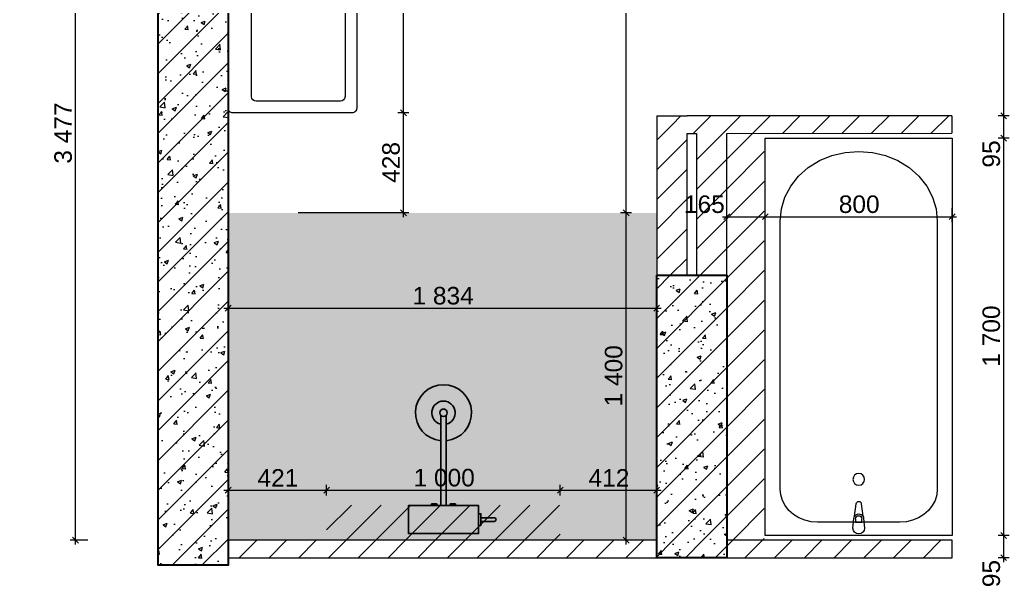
# Model space of a CAD drawing. Header units: millimetres. Extents: x 2336463 to 2579121, y 595385 to 778077.
# Drawn here: x 2465246 to 2469480, y 623383 to 625811 of the extents above; entities that cross this region are included whole.
import ezdxf

# ---------------------------------------------------------------- set-up
doc = ezdxf.new("R2010")
doc.units = ezdxf.units.MM
doc.header["$MEASUREMENT"] = 0
for name, color, linetype in [('+возводимые стены', 7, 'Continuous'), ('1 Планировка размеры', 7, 'Continuous'), ('сит план', 7, 'Continuous')]:
    doc.layers.add(name, color=color, linetype=linetype)
for name, color, linetype, lineweight, true_color in [('+возводимые стены_Ном._пера__102', 7, 'Continuous', 5, 0xcccccc), ('+возводимые стены_Ном._пера__169', 7, 'Continuous', 5, 0x68b353), ('+возводимые стены_Ном._пера__242', 7, 'Continuous', 13, 0x1b55b5), ('1 Планировка размеры_Ном._пера__242', 7, 'Continuous', 13, 0x1b55b5), ('взводим стены_Ном._пера__242', 7, 'Continuous', 13, 0x1b55b5), ('Интерьер - Мебель_Ном._пера__62', 7, 'Continuous', 25, 0xaaaaaa), ('сит план_Ном._пера__87', 7, 'Continuous', 20, 0x6a6a6a)]:
    doc.layers.add(name, color=color, linetype=linetype, lineweight=lineweight, true_color=true_color)
for name, color, linetype, lineweight in [('Интерьер - Мебель_Ном._пера__1', 7, 'Continuous', 13), ('Интерьер - Мебель_Ном._пера__19', 255, 'Continuous', 0), ('сит план_Ном._пера__1', 7, 'Continuous', 13), ('сит план_Ном._пера__21', 7, 'Continuous', 30)]:
    doc.layers.add(name, color=color, linetype=linetype, lineweight=lineweight)
doc.styles.add('СГЕНЕРИР_СТИЛЬ_1', font='arial.ttf')
doc.dimstyles.new('СГЕНЕРИР_СТИЛЬ__1', dxfattribs={"dimtxt": 75, "dimasz": 23.75, "dimexe": 0.18, "dimexo": 300, "dimgap": 0, "dimtad": 1, "dimtih": 1, "dimtoh": 1, "dimdec": 0, "dimzin": 0, "dimdsep": 46, "dimtxsty": 'СГЕНЕРИР_СТИЛЬ_1', "dimblk": 'ARROWHEAD_6', "dimblk1": 'ARROWHEAD_6', "dimblk2": 'ARROWHEAD_6', "dimcen": 0.09, "dimclrd": 256, "dimclre": 256, "dimclrt": 256, "dimazin": 0, "dimtfac": 1, "dimtdec": 4, "dimtmove": 0, "dimatfit": 3, "dimfxl": 0, "dimtolj": 1, "dimtzin": 0, "dimarcsym": 0})
doc.dimstyles.new('СГЕНЕРИР_СТИЛЬ__2', dxfattribs={"dimtxt": 75, "dimasz": 23.75, "dimexe": 0.18, "dimexo": 300, "dimgap": 0, "dimtad": 1, "dimdec": 0, "dimzin": 0, "dimdsep": 46, "dimtxsty": 'СГЕНЕРИР_СТИЛЬ_1', "dimblk": 'ARROWHEAD_6', "dimblk1": 'ARROWHEAD_6', "dimblk2": 'ARROWHEAD_6', "dimcen": 0.09, "dimclrd": 256, "dimclre": 256, "dimclrt": 256, "dimazin": 0, "dimtfac": 1, "dimtdec": 4, "dimtmove": 0, "dimatfit": 3, "dimfxl": 0, "dimtolj": 1, "dimtzin": 0, "dimarcsym": 0})
pattern_1 = [(45, (2086872.015, 585813.69), (-63.639609, 63.639609), [])]
pattern_2 = [(50, (2086872.01, 585813.69), (-182.18467, 15.939086), [19.05, -209.55]), (355, (2086872.01, 585813.69), (-35.24342, 191.056845), [15.24, -167.64058]), (100.451445, (2086887.2, 585812.36), (146.94125, 175.11775), [16.19001, -178.090245]), (46.1842, (2086872.01, 585864.49), (-271.07904, 42.04233), [28.575, -314.325]), (96.63556, (2086894.6, 585860.98), (237.40413, 247.42612), [24.28502, -267.1356]), (351.18415, (2086872.01, 585864.49), (237.40413, 247.42612), [22.85997, -251.45973]), (21, (2086897.41, 585851.79), (-151.61439, 102.2652), [19.05, -209.55]), (326, (2086897.41, 585851.79), (61.80203, 184.18797), [15.24, -167.64]), (71.451445, (2086910.05, 585843.26), (213.41642, 81.92277), [16.19001, -178.08994]), (37.5, (2086872.015, 585813.686), (3.088603, 84.555039), [0, -165.608, 0, -170.18, 0, -168.275]), (7.5, (2086872.015, 585813.69), (66.819663, 100.180575), [0, -97.028, 0, -161.798, 0, -64.135]), (327.5, (2086815.37, 585813.686), (-135.590595, 5.728744), [0, -63.5, 0, -198.12, 0, -262.89]), (317.5, (2086789.97, 585813.69), (148.12918, 25.42649), [0, -82.55, 0, -131.572, 0, -186.69])]

# ---------------------------------------------------------------- blocks, each defined once
blk = doc.blocks.new('Стена_111', base_point=(2465837.7, 626870.6))
at = {"layer": 'сит план_Ном._пера__87', "linetype": 'Continuous', "lineweight": 20, "true_color": 0x6a6a6a}
h = blk.add_hatch(dxfattribs=at)
h.set_pattern_fill('Блоки_Бетонные_Эффективные', color=251, style=0, pattern_type=2)
h.set_pattern_definition(pattern_1)
h.paths.add_polyline_path([(2465837.7, 626870.6), (2465837.7, 623477.1), (2466137.7, 623477.1), (2466137.7, 626870.6)])
at = {"layer": 'сит план_Ном._пера__1', "color": 7, "linetype": 'Continuous', "lineweight": 13, "flags": 128}
for points in [[(2465837.7, 626870.6), (2465837.7, 623477.1)], [(2466137.7, 626870.6), (2465837.7, 626870.6)], [(2466137.7, 623584.5), (2466137.7, 626870.6)], [(2465837.7, 623477.1), (2466137.7, 623477.1)], [(2466137.7, 623477.1), (2466137.7, 623509.5)]]:
    blk.add_lwpolyline(points, dxfattribs=at)
blk = doc.blocks.new('Стена_112', base_point=(2467971.5, 624717.5))
at = {"layer": 'сит план_Ном._пера__87', "linetype": 'Continuous', "lineweight": 20, "true_color": 0x6a6a6a}
h = blk.add_hatch(dxfattribs=at)
h.set_pattern_fill('Блоки_Бетонные_Эффективные', color=251, style=0, pattern_type=2)
h.set_pattern_definition(pattern_1)
h.paths.add_polyline_path([(2467971.5, 624717.5), (2467971.5, 623584.5), (2468271.5, 623584.5), (2468271.5, 624717.5)])
at = {"layer": 'сит план_Ном._пера__1', "color": 7, "linetype": 'Continuous', "lineweight": 13, "flags": 128}
for points in [[(2467971.5, 624717.5), (2467971.5, 623584.5)], [(2468271.5, 624717.5), (2468101.5, 624717.5)], [(2468271.5, 623584.5), (2468271.5, 624717.5)]]:
    blk.add_lwpolyline(points, dxfattribs=at)
blk = doc.blocks.new('Стена_113', base_point=(2469235.5, 623509.5))
at = {"layer": '+возводимые стены_Ном._пера__169', "linetype": 'Continuous', "lineweight": 5, "true_color": 0x68b353}
h = blk.add_hatch(dxfattribs=at)
h.set_pattern_fill('Блоки_Бетонные_Эффективные', color=85, style=0, pattern_type=2)
h.set_pattern_definition(pattern_1)
h.paths.add_polyline_path([(2469235.5, 623584.5), (2466137.7, 623584.5), (2466137.7, 623509.5), (2469235.5, 623509.5)])
at = {"layer": '+возводимые стены_Ном._пера__102', "color": 254, "linetype": 'Continuous', "lineweight": 5, "true_color": 0xcccccc, "flags": 128}
for points in [[(2467971.5, 623584.5), (2466137.7, 623584.5)], [(2469235.5, 623584.5), (2468271.5, 623584.5)], [(2469235.5, 623509.5), (2469235.5, 623584.5)], [(2466137.7, 623509.5), (2469235.5, 623509.5)]]:
    blk.add_lwpolyline(points, dxfattribs=at)
blk = doc.blocks.new('Стена_115', base_point=(2467971.5, 624717.5))
at = {"layer": '+возводимые стены_Ном._пера__169', "linetype": 'Continuous', "lineweight": 5, "true_color": 0x68b353}
h = blk.add_hatch(dxfattribs=at)
h.set_pattern_fill('Блоки_Бетонные_Эффективные', color=85, style=0, pattern_type=2)
h.set_pattern_definition(pattern_1)
h.paths.add_polyline_path([(2468101.5, 625399.6), (2467971.5, 625399.5), (2468101.5, 625324.6)])
h = blk.add_hatch(dxfattribs=at)
h.set_pattern_fill('Блоки_Бетонные_Эффективные', color=85, style=0, pattern_type=2)
h.set_pattern_definition(pattern_1)
h.paths.add_polyline_path([(2467971.5, 625324.5), (2468101.5, 625324.5), (2468101.5, 625324.6), (2467971.5, 625399.5)])
h = blk.add_hatch(dxfattribs=at)
h.set_pattern_fill('Блоки_Бетонные_Эффективные', color=85, style=0, pattern_type=2)
h.set_pattern_definition(pattern_1)
h.paths.add_polyline_path([(2467971.5, 625324.5), (2467971.5, 624717.5), (2468101.5, 624717.5), (2468101.5, 625324.5)])
at = {"layer": '+возводимые стены_Ном._пера__102', "color": 254, "linetype": 'Continuous', "lineweight": 5, "true_color": 0xcccccc, "flags": 128}
for points in [[(2467971.5, 625399.5), (2468101.5, 625399.6)], [(2467971.5, 625399.5), (2467971.5, 624717.5)], [(2468101.5, 624717.5), (2468101.5, 625324.6)]]:
    blk.add_lwpolyline(points, dxfattribs=at)
blk = doc.blocks.new('Стена_116', base_point=(2469235, 625324.9))
at = {"layer": '+возводимые стены_Ном._пера__169', "linetype": 'Continuous', "lineweight": 5, "true_color": 0x68b353}
h = blk.add_hatch(dxfattribs=at)
h.set_pattern_fill('Блоки_Бетонные_Эффективные', color=85, style=0, pattern_type=2)
h.set_pattern_definition(pattern_1)
h.paths.add_polyline_path([(2468101.5, 625324.6), (2469235, 625324.9), (2469235, 625399.9), (2468101.5, 625399.6)])
at = {"layer": '+возводимые стены_Ном._пера__102', "color": 254, "linetype": 'Continuous', "lineweight": 5, "true_color": 0xcccccc, "flags": 128}
for points in [[(2469235, 625399.9), (2468101.5, 625399.6)], [(2469235, 625399.9), (2469235, 625324.9)], [(2468101.5, 625324.6), (2468141.5, 625324.6)], [(2468271.5, 625324.6), (2469235, 625324.9)]]:
    blk.add_lwpolyline(points, dxfattribs=at)
blk = doc.blocks.new('Стена_117', base_point=(2468271.5, 624717.5))
at = {"layer": '+возводимые стены_Ном._пера__169', "linetype": 'Continuous', "lineweight": 5, "true_color": 0x68b353}
h = blk.add_hatch(dxfattribs=at)
h.set_pattern_fill('Блоки_Бетонные_Эффективные', color=85, style=0, pattern_type=2)
h.set_pattern_definition(pattern_1)
h.paths.add_polyline_path([(2468271.5, 624717.5), (2468271.5, 625324.6), (2468141.5, 625324.6), (2468141.5, 624717.5)])
at = {"layer": '+возводимые стены_Ном._пера__102', "color": 254, "linetype": 'Continuous', "lineweight": 5, "true_color": 0xcccccc, "flags": 128}
for points in [[(2468141.5, 625324.6), (2468141.5, 624717.5)], [(2468271.5, 624717.5), (2468271.5, 625324.6)], [(2468141.5, 624717.5), (2468271.5, 624717.5)]]:
    blk.add_lwpolyline(points, dxfattribs=at)
blk = doc.blocks.new('Душевой Гарнитур 25')
at = {"layer": 'Интерьер - Мебель_Ном._пера__62', "color": 253, "linetype": 'Continuous', "lineweight": 25, "true_color": 0xaaaaaa}
for p, q in [((150, -85), (150, -35)), ((160, -52), (160, -68)), ((-29, -120), (-51, -120)), ((-12, -120), (12, -120)), ((51, -120), (29, -120)), ((-12, -506.5), (-12, -397.6)), ((12, -506.5), (12, -397.6))]:
    blk.add_line(p, q, dxfattribs=at)
at = {"layer": 'Интерьер - Мебель_Ном._пера__62', "color": 253, "linetype": 'Continuous', "lineweight": 25, "true_color": 0xaaaaaa, "flags": 128}
blk.add_lwpolyline([(12, -120), (29, -120), (29, -127), (51, -127), (51, -120), (150, -120), (150, -85), (160, -85), (160, -68), (217.3, -68, 1), (217.3, -52), (160, -52), (160, -35), (150, -35), (150, 0), (-150, 0), (-150, -120), (-51, -120), (-51, -127), (-29, -127), (-29, -120), (-12, -120), (-12, -397.6, 19.949874), (12, -397.6)], format="xyb", close=True, dxfattribs=at)
at = {"layer": 'Интерьер - Мебель_Ном._пера__62', "color": 253, "linetype": 'Continuous', "lineweight": 25, "true_color": 0xaaaaaa}
blk.add_circle((0, -517), 16, dxfattribs=at)
blk.add_arc((0, -517), 50, 103.8865, 76.1135, dxfattribs=at)
blk = doc.blocks.new('Мойка Обычная 25')
at = {"layer": 'Интерьер - Мебель_Ном._пера__1', "color": 7, "linetype": 'Continuous', "lineweight": 13}
for p, q in [((50, 430), (50, 70)), ((1130, 450), (70, 450)), ((1150, 70), (1150, 430)), ((70, 50), (1130, 50))]:
    blk.add_line(p, q, dxfattribs=at)
at = {"layer": 'Интерьер - Мебель_Ном._пера__1', "color": 7, "linetype": 'Continuous', "lineweight": 13, "flags": 128}
blk.add_lwpolyline([(20, 0), (1180, 0, 0.414214), (1200, 20), (1200, 530, 0.414214), (1180, 550), (20, 550, 0.414214), (0, 530), (0, 20, 0.414214)], format="xyb", close=True, dxfattribs=at)
blk.add_lwpolyline([(580, 335), (620, 335), (620, 510), (580, 510)], close=True, dxfattribs=at)
at = {"layer": 'Интерьер - Мебель_Ном._пера__1', "color": 7, "linetype": 'Continuous', "lineweight": 13}
blk.add_circle((600, 350), 30, dxfattribs=at)
for centre, start, end in [((70, 430), 90, 180), ((1130, 430), 0, 90), ((70, 70), 180, 270), ((1130, 70), 270, 0)]:
    blk.add_arc(centre, 20, start, end, dxfattribs=at)
blk.add_point((70, 50), dxfattribs=at)
blk = doc.blocks.new('Ванна 25')
at = {"layer": 'Интерьер - Мебель_Ном._пера__1', "color": 7, "linetype": 'Continuous', "lineweight": 13}
for p, q in [((56.2, -386.4), (71.1, -386.4)), ((56.2, -413.6), (56.2, -386.4)), ((71.1, -413.6), (56.2, -413.6))]:
    blk.add_line(p, q, dxfattribs=at)
at = {"layer": 'Интерьер - Мебель_Ном._пера__1', "color": 7, "linetype": 'Continuous', "lineweight": 13, "flags": 128}
for points in [[(0, -800), (1700, -800), (1700, 0), (0, 0)], [(198.3, -64), (173.7, -66.4), (149.9, -73.6), (127.5, -85.4), (107.3, -101.4), (89.8, -121.2), (75.6, -144), (65.2, -169.3), (58.8, -196.2), (56.7, -224), (56.7, -576), (58.8, -603.8), (65.2, -630.7), (75.6, -656), (89.8, -678.8), (107.3, -698.6), (127.5, -714.6), (149.9, -726.4), (173.7, -733.6), (198.3, -736), (1345.8, -736), (1397.5, -730.9), (1447.6, -715.7), (1494.6, -691), (1537.1, -657.4), (1573.7, -616), (1603.5, -568), (1625.4, -514.9), (1638.8, -458.3), (1643.3, -400), (1638.8, -341.7), (1625.4, -285.1), (1603.5, -232), (1573.7, -184), (1537.1, -142.6), (1494.6, -109), (1447.6, -84.3), (1397.5, -69.1), (1345.8, -64)]]:
    blk.add_lwpolyline(points, close=True, dxfattribs=at)
blk.add_lwpolyline([(31.3, -425), (73.3, -421, 0.12102), (82.8, -417.7), (135.7, -411.1, 0.882566), (135.7, -388.9), (82.8, -382.3, 0.12102), (73.3, -379), (31.3, -375, 1)], format="xyb", close=True, dxfattribs=at)
at = {"layer": 'Интерьер - Мебель_Ном._пера__1', "color": 7, "linetype": 'Continuous', "lineweight": 13}
blk.add_circle((240, -400), 25, dxfattribs=at)
for centre, radius, start, end in [((71.1, -400), 13.6, 270, 90), ((71.4, -400), 21.1, 302.771, 57.229)]:
    blk.add_arc(centre, radius, start, end, dxfattribs=at)
blk = doc.blocks.new('*D2174', base_point=(2086872, 585813.7))
at = {"layer": '1 Планировка размеры_Ном._пера__242', "color": 152, "linetype": 'Continuous', "lineweight": 13, "true_color": 0x1b55b5}
for p, q in [((2467864, 624984.6), (2467817.1, 624984.6)), ((2467828.1, 624997.1), (2467853.1, 624972.1)), ((2467840.6, 623584.5), (2467840.6, 624984.6)), ((2467864, 623584.5), (2467817.1, 623584.5)), ((2467828.1, 623597), (2467853.1, 623572)), ((2467840.6, 623565.8), (2467840.6, 623584.5))]:
    blk.add_line(p, q, dxfattribs=at)
at = {"layer": '1 Планировка размеры_Ном._пера__242', "color": 152, "lineweight": 13, "true_color": 0x1b55b5, "insert": (2467825.6, 624156.3), "char_height": 75, "attachment_point": 7, "rotation": 90, "style": 'СГЕНЕРИР_СТИЛЬ_1'}
blk.add_mtext('\\A1;{\\pql;\\fArial|b0|i0|c204|p38;1\xa0400}', dxfattribs=at)
blk = doc.blocks.new('ARROWHEAD_6')
at = {"color": 0, "linetype": 'Continuous', "lineweight": 0}
for p, q in [((0, 0), (-1, 0)), ((-0.5, -0.5), (0.5, 0.5))]:
    blk.add_line(p, q, dxfattribs=at)
blk = doc.blocks.new('*D2175', base_point=(2086872, 585813.7))
at = {"layer": '1 Планировка размеры_Ном._пера__242', "color": 152, "linetype": 'Continuous', "lineweight": 13, "true_color": 0x1b55b5}
for p, q in [((2467840.6, 627061.8), (2467840.6, 627080.5)), ((2467876.6, 627061.8), (2467817.1, 627061.8)), ((2467853.1, 627049.3), (2467828.1, 627074.3)), ((2467840.6, 624984.6), (2467840.6, 627061.8)), ((2467864, 624984.6), (2467817.1, 624984.6)), ((2467828.1, 624997.1), (2467853.1, 624972.1))]:
    blk.add_line(p, q, dxfattribs=at)
at = {"layer": '1 Планировка размеры_Ном._пера__242', "color": 152, "lineweight": 13, "true_color": 0x1b55b5, "insert": (2467825.6, 625895), "char_height": 75, "attachment_point": 7, "rotation": 90, "style": 'СГЕНЕРИР_СТИЛЬ_1'}
blk.add_mtext('\\A1;{\\pql;\\fArial|b0|i0|c204|p38;2\xa0077}', dxfattribs=at)
blk = doc.blocks.new('*D2176', base_point=(2086872, 585813.7))
at = {"layer": '1 Планировка размеры_Ном._пера__242', "color": 152, "linetype": 'Continuous', "lineweight": 13, "true_color": 0x1b55b5}
for p, q in [((2466137.7, 624553.3), (2466137.7, 624684.6)), ((2466119, 624576.7), (2466137.7, 624576.7)), ((2466150.2, 624589.2), (2466125.2, 624564.2)), ((2466137.7, 624576.7), (2467971.5, 624576.7)), ((2467959, 624564.2), (2467984, 624589.2)), ((2467971.5, 624553.3), (2467971.5, 624600.1)), ((2467971.5, 624576.7), (2467990.2, 624576.7))]:
    blk.add_line(p, q, dxfattribs=at)
at = {"layer": '1 Планировка размеры_Ном._пера__242', "color": 152, "lineweight": 13, "true_color": 0x1b55b5, "insert": (2466926.4, 624591.7), "char_height": 75, "attachment_point": 7, "style": 'СГЕНЕРИР_СТИЛЬ_1'}
blk.add_mtext('\\A1;{\\pql;\\fArial|b0|i0|c204|p38;1\xa0834}', dxfattribs=at)
blk = doc.blocks.new('*D2177', base_point=(2086872, 585813.7))
at = {"layer": '1 Планировка размеры_Ном._пера__242', "color": 152, "linetype": 'Continuous', "lineweight": 13, "true_color": 0x1b55b5}
for p, q in [((2466137.7, 623774.9), (2466137.7, 623821.7)), ((2466559.1, 623774.9), (2466559.1, 623821.7)), ((2466119, 623798.3), (2466137.7, 623798.3)), ((2466150.2, 623810.8), (2466125.2, 623785.8)), ((2466137.7, 623798.3), (2466559.1, 623798.3)), ((2466571.6, 623810.8), (2466546.6, 623785.8))]:
    blk.add_line(p, q, dxfattribs=at)
at = {"layer": '1 Планировка размеры_Ном._пера__242', "color": 152, "lineweight": 13, "true_color": 0x1b55b5, "insert": (2466263.1, 623813.3), "char_height": 75, "attachment_point": 7, "style": 'СГЕНЕРИР_СТИЛЬ_1'}
blk.add_mtext('\\A1;{\\pql;\\fArial|b0|i0|c204|p38;421}', dxfattribs=at)
blk = doc.blocks.new('*D2178', base_point=(2086872, 585813.7))
at = {"layer": '1 Планировка размеры_Ном._пера__242', "color": 152, "linetype": 'Continuous', "lineweight": 13, "true_color": 0x1b55b5}
for p, q in [((2466559.1, 623774.9), (2466559.1, 623821.7)), ((2467559.1, 623774.9), (2467559.1, 623821.7)), ((2466571.6, 623810.8), (2466546.6, 623785.8)), ((2466559.1, 623798.3), (2467559.1, 623798.3)), ((2467571.6, 623810.8), (2467546.6, 623785.8))]:
    blk.add_line(p, q, dxfattribs=at)
at = {"layer": '1 Планировка размеры_Ном._пера__242', "color": 152, "lineweight": 13, "true_color": 0x1b55b5, "insert": (2466930.9, 623813.3), "char_height": 75, "attachment_point": 7, "style": 'СГЕНЕРИР_СТИЛЬ_1'}
blk.add_mtext('\\A1;{\\pql;\\fArial|b0|i0|c204|p38;1\xa0000}', dxfattribs=at)
blk = doc.blocks.new('*D2179', base_point=(2086872, 585813.7))
at = {"layer": '1 Планировка размеры_Ном._пера__242', "color": 152, "linetype": 'Continuous', "lineweight": 13, "true_color": 0x1b55b5}
for p, q in [((2467559.1, 623774.9), (2467559.1, 623821.7)), ((2467971.5, 623774.9), (2467971.5, 623821.7)), ((2467571.6, 623810.8), (2467546.6, 623785.8)), ((2467559.1, 623798.3), (2467971.5, 623798.3)), ((2467959, 623785.8), (2467984, 623810.8)), ((2467971.5, 623798.3), (2467990.2, 623798.3))]:
    blk.add_line(p, q, dxfattribs=at)
at = {"layer": '1 Планировка размеры_Ном._пера__242', "color": 152, "lineweight": 13, "true_color": 0x1b55b5, "insert": (2467679.9, 623813.3), "char_height": 75, "attachment_point": 7, "style": 'СГЕНЕРИР_СТИЛЬ_1'}
blk.add_mtext('\\A1;{\\pql;\\fArial|b0|i0|c204|p38;412}', dxfattribs=at)
blk = doc.blocks.new('*D2180', base_point=(2086872, 585813.7))
at = {"layer": '1 Планировка размеры_Ном._пера__242', "color": 152, "linetype": 'Continuous', "lineweight": 13, "true_color": 0x1b55b5}
for p, q in [((2466875.4, 625424.8), (2466900.4, 625399.8)), ((2466911.3, 625412.3), (2466864.4, 625412.3)), ((2466887.9, 624984.6), (2466887.9, 625412.3)), ((2466911.3, 624984.6), (2466437.7, 624984.6)), ((2466875.4, 624997.1), (2466900.4, 624972.1)), ((2466887.9, 624965.8), (2466887.9, 624984.6))]:
    blk.add_line(p, q, dxfattribs=at)
at = {"layer": '1 Планировка размеры_Ном._пера__242', "color": 152, "lineweight": 13, "true_color": 0x1b55b5, "insert": (2466872.9, 625113), "char_height": 75, "attachment_point": 7, "rotation": 90, "style": 'СГЕНЕРИР_СТИЛЬ_1'}
blk.add_mtext('\\A1;{\\pql;\\fArial|b0|i0|c204|p38;428}', dxfattribs=at)
blk = doc.blocks.new('*D2181', base_point=(2086872, 585813.7))
at = {"layer": '1 Планировка размеры_Ном._пера__242', "color": 152, "linetype": 'Continuous', "lineweight": 13, "true_color": 0x1b55b5}
for p, q in [((2466911.3, 626612.3), (2466864.4, 626612.3)), ((2466875.4, 626624.8), (2466900.4, 626599.8)), ((2466887.9, 625412.3), (2466887.9, 626612.3)), ((2466875.4, 625424.8), (2466900.4, 625399.8)), ((2466911.3, 625412.3), (2466864.4, 625412.3))]:
    blk.add_line(p, q, dxfattribs=at)
at = {"layer": '1 Планировка размеры_Ном._пера__242', "color": 152, "lineweight": 13, "true_color": 0x1b55b5, "insert": (2466872.9, 625884), "char_height": 75, "attachment_point": 7, "rotation": 90, "style": 'СГЕНЕРИР_СТИЛЬ_1'}
blk.add_mtext('\\A1;{\\pql;\\fArial|b0|i0|c204|p38;1\xa0200}', dxfattribs=at)
blk = doc.blocks.new('*D2186', base_point=(2086872, 585813.7))
at = {"layer": '1 Планировка размеры_Ном._пера__242', "color": 152, "linetype": 'Continuous', "lineweight": 13, "true_color": 0x1b55b5}
for p, q in [((2469480.2, 623604.5), (2469433.3, 623604.5)), ((2469444.3, 623617), (2469469.3, 623592)), ((2469456.8, 623509.5), (2469456.8, 623604.5)), ((2469444.3, 623522), (2469469.3, 623497)), ((2469480.2, 623509.5), (2469433.3, 623509.5)), ((2469456.8, 623490.8), (2469456.8, 623509.5))]:
    blk.add_line(p, q, dxfattribs=at)
at = {"layer": '1 Планировка размеры_Ном._пера__242', "color": 152, "lineweight": 13, "true_color": 0x1b55b5, "insert": (2469441.8, 623383.2), "char_height": 75, "attachment_point": 7, "rotation": 90, "style": 'СГЕНЕРИР_СТИЛЬ_1'}
blk.add_mtext('\\A1;{\\pql;\\fArial|b0|i0|c204|p38;95}', dxfattribs=at)
blk = doc.blocks.new('*D2187', base_point=(2086872, 585813.7))
at = {"layer": '1 Планировка размеры_Ном._пера__242', "color": 152, "linetype": 'Continuous', "lineweight": 13, "true_color": 0x1b55b5}
for p, q in [((2469480.2, 625304.5), (2469433.3, 625304.5)), ((2469444.3, 625317), (2469469.3, 625292)), ((2469456.8, 623604.5), (2469456.8, 625304.5)), ((2469480.2, 623604.5), (2469433.3, 623604.5)), ((2469444.3, 623617), (2469469.3, 623592))]:
    blk.add_line(p, q, dxfattribs=at)
at = {"layer": '1 Планировка размеры_Ном._пера__242', "color": 152, "lineweight": 13, "true_color": 0x1b55b5, "char_height": 75, "attachment_point": 7, "rotation": 90, "style": 'СГЕНЕРИР_СТИЛЬ_1'}
for s, insert in [('\\A1;{\\pql;\\fArial|b0|i0|c204|p38;95}', (2469441.8, 625178.2)), ('\\A1;{\\pql;\\fArial|b0|i0|c204|p38;1\xa0700}', (2469441.8, 624326.3))]:
    blk.add_mtext(s, dxfattribs=dict(at, insert=insert))
blk = doc.blocks.new('*D2188', base_point=(2086872, 585813.7))
at = {"layer": '1 Планировка размеры_Ном._пера__242', "color": 152, "linetype": 'Continuous', "lineweight": 13, "true_color": 0x1b55b5}
for p, q in [((2469480.2, 625399.9), (2469433.3, 625399.9)), ((2469444.3, 625412.4), (2469469.3, 625387.4)), ((2469456.8, 625304.5), (2469456.8, 625399.9)), ((2469480.2, 625304.5), (2469433.3, 625304.5)), ((2469444.3, 625317), (2469469.3, 625292))]:
    blk.add_line(p, q, dxfattribs=at)
blk = doc.blocks.new('*D2189', base_point=(2086872, 585813.7))
at = {"layer": '1 Планировка размеры_Ном._пера__242', "color": 152, "linetype": 'Continuous', "lineweight": 13, "true_color": 0x1b55b5}
for p, q in [((2469456.8, 627061.8), (2469456.8, 627080.5)), ((2469480.2, 627061.8), (2468976.6, 627061.8)), ((2469469.3, 627049.3), (2469444.3, 627074.3)), ((2469456.8, 625399.9), (2469456.8, 627061.8)), ((2469480.2, 625399.9), (2469433.3, 625399.9)), ((2469444.3, 625412.4), (2469469.3, 625387.4))]:
    blk.add_line(p, q, dxfattribs=at)
at = {"layer": '1 Планировка размеры_Ном._пера__242', "color": 152, "lineweight": 13, "true_color": 0x1b55b5, "insert": (2469441.8, 626102.6), "char_height": 75, "attachment_point": 7, "rotation": 90, "style": 'СГЕНЕРИР_СТИЛЬ_1'}
blk.add_mtext('\\A1;{\\pql;\\fArial|b0|i0|c204|p38;1\xa0662}', dxfattribs=at)
blk = doc.blocks.new('*D2190', base_point=(2086872, 585813.7))
at = {"layer": '1 Планировка размеры_Ном._пера__242', "color": 152, "linetype": 'Continuous', "lineweight": 13, "true_color": 0x1b55b5}
for p, q in [((2468436.2, 624944.7), (2468436.2, 625004.5)), ((2468252.7, 624968.1), (2468271.5, 624968.1)), ((2468284, 624980.6), (2468259, 624955.6)), ((2468271.5, 623884.5), (2468271.5, 624991.6)), ((2468271.5, 624968.1), (2468436.2, 624968.1)), ((2468448.7, 624980.6), (2468423.7, 624955.6))]:
    blk.add_line(p, q, dxfattribs=at)
at = {"layer": '1 Планировка размеры_Ном._пера__242', "color": 152, "lineweight": 13, "true_color": 0x1b55b5, "insert": (2468088.2, 624983.1), "char_height": 75, "attachment_point": 7, "style": 'СГЕНЕРИР_СТИЛЬ_1'}
blk.add_mtext('\\A1;{\\pql;\\fArial|b0|i0|c204|p38;165}', dxfattribs=at)
blk = doc.blocks.new('*D2191', base_point=(2086872, 585813.7))
at = {"layer": '1 Планировка размеры_Ном._пера__242', "color": 152, "linetype": 'Continuous', "lineweight": 13, "true_color": 0x1b55b5}
for p, q in [((2468436.2, 624944.7), (2468436.2, 625004.5)), ((2469236.2, 624944.7), (2469236.2, 625004.5)), ((2468448.7, 624980.6), (2468423.7, 624955.6)), ((2468436.2, 624968.1), (2469236.2, 624968.1)), ((2469223.7, 624955.6), (2469248.7, 624980.6)), ((2469236.2, 624968.1), (2469255, 624968.1))]:
    blk.add_line(p, q, dxfattribs=at)
at = {"layer": '1 Планировка размеры_Ном._пера__242', "color": 152, "lineweight": 13, "true_color": 0x1b55b5, "insert": (2468750.8, 624983.1), "char_height": 75, "attachment_point": 7, "style": 'СГЕНЕРИР_СТИЛЬ_1'}
blk.add_mtext('\\A1;{\\pql;\\fArial|b0|i0|c204|p38;800}', dxfattribs=at)
blk = doc.blocks.new('*D2208', base_point=(2086872, 585813.7))
at = {"layer": '1 Планировка размеры_Ном._пера__242', "color": 152, "linetype": 'Continuous', "lineweight": 13, "true_color": 0x1b55b5}
for p, q in [((2465484.5, 627061.8), (2465484.5, 627080.5)), ((2467876.6, 627061.8), (2465461, 627061.8)), ((2465497, 627049.3), (2465472, 627074.3)), ((2465484.5, 623584.5), (2465484.5, 627061.8)), ((2465537.7, 623584.5), (2465461, 623584.5)), ((2465472, 623597), (2465497, 623572)), ((2465484.5, 623565.8), (2465484.5, 623584.5))]:
    blk.add_line(p, q, dxfattribs=at)
at = {"layer": '1 Планировка размеры_Ном._пера__242', "color": 152, "lineweight": 13, "true_color": 0x1b55b5, "insert": (2465469.5, 625194.9), "char_height": 75, "attachment_point": 7, "rotation": 90, "style": 'СГЕНЕРИР_СТИЛЬ_1'}
blk.add_mtext('\\A1;{\\pql;\\fArial|b0|i0|c204|p38;3\xa0477}', dxfattribs=at)

msp = doc.modelspace()

# ---------------------------------------------------------------- hatches: boundary and pattern name
at = {"layer": '+возводимые стены_Ном._пера__242', "linetype": 'Continuous', "lineweight": 13, "true_color": 0x1b55b5}
h = msp.add_hatch(dxfattribs=at)
h.set_pattern_fill('Блоки_Бетонные_Эффективные', color=152, style=0, pattern_type=2)
h.set_pattern_definition(pattern_1)
h.paths.add_polyline_path([(2468431.5, 623584.5), (2468271.5, 623584.5), (2468271.5, 625327.1), (2468431.5, 625327.1)])
at = {"layer": 'взводим стены_Ном._пера__242', "linetype": 'Continuous', "lineweight": 13, "true_color": 0x1b55b5}
h = msp.add_hatch(dxfattribs=at)
h.set_pattern_fill('Блоки_Бетонные_Эффективные', color=152, style=0, pattern_type=2)
h.set_pattern_definition(pattern_1)
h.paths.add_polyline_path([(2466559.1, 623584.5), (2467559.1, 623584.5), (2467559.1, 623734.5), (2466559.1, 623734.5)])
at = {"layer": 'Интерьер - Мебель_Ном._пера__19', "linetype": 'Continuous', "lineweight": 0}
msp.add_hatch(color=255, dxfattribs=at).paths.add_polyline_path([(2467971.5, 624984.6), (2466137.7, 624984.6), (2466137.7, 623584.5), (2467971.5, 623584.5)])
at = {"layer": 'сит план_Ном._пера__1', "linetype": 'Continuous', "lineweight": 13}
h = msp.add_hatch(dxfattribs=at)
h.set_pattern_fill('AR_CONC', style=0, pattern_type=2)
h.set_pattern_definition(pattern_2)
h.paths.add_polyline_path([(2465837.7, 626870.6), (2466137.7, 626870.6), (2466137.7, 623477.1), (2465837.7, 623477.1)])
h = msp.add_hatch(dxfattribs=at)
h.set_pattern_fill('AR_CONC', style=0, pattern_type=2)
h.set_pattern_definition(pattern_2)
h.paths.add_polyline_path([(2467971.5, 624717.5), (2468271.5, 624717.5), (2468271.5, 623509.5), (2467971.5, 623509.5)])

# ---------------------------------------------------------------- linework, layer by layer
at = {"layer": 'сит план_Ном._пера__21', "color": 7, "linetype": 'Continuous', "lineweight": 30, "flags": 128}
for points in [[(2465837.7, 626870.6), (2466137.7, 626870.6), (2466137.7, 623477.1), (2465837.7, 623477.1)], [(2467971.5, 624717.5), (2468271.5, 624717.5), (2468271.5, 623509.5), (2467971.5, 623509.5)]]:
    msp.add_lwpolyline(points, close=True, dxfattribs=at)

# ---------------------------------------------------------------- block references
at = {"layer": '+возводимые стены', "color": 254, "lineweight": 5, "true_color": 0xcccccc}
for name, p in [('Стена_115', (2467971.5, 624717.5)), ('Стена_116', (2469235, 625324.9)), ('Стена_117', (2468271.5, 624717.5)), ('Стена_113', (2469235.5, 623509.5))]:
    msp.add_blockref(name, p, dxfattribs=at)
at = {"layer": 'Интерьер - Мебель_Ном._пера__1', "color": 7, "linetype": 'Continuous', "lineweight": 13, "xscale": -1, "zscale": 1000}
for name, p, rotation in [('Мойка Обычная 25', (2466687.7, 626612.3), 90), ('Ванна 25', (2469236.2, 623604.5), 270)]:
    msp.add_blockref(name, p, dxfattribs=dict(at, rotation=rotation))
at = {"layer": 'Интерьер - Мебель_Ном._пера__62', "color": 253, "linetype": 'Continuous', "lineweight": 25, "true_color": 0xaaaaaa, "xscale": -1, "zscale": 1000, "rotation": 180}
msp.add_blockref('Душевой Гарнитур 25', (2467059.1, 623612.4), dxfattribs=at)
at = {"layer": 'сит план', "color": 7, "lineweight": 13}
for name, p in [('Стена_111', (2465837.7, 626870.6)), ('Стена_112', (2467971.5, 624717.5))]:
    msp.add_blockref(name, p, dxfattribs=at)

# ---------------------------------------------------------------- dimensions: what is measured, and where the dimension line sits
at = {"layer": '1 Планировка размеры', "color": 152, "linetype": 'Continuous', "lineweight": 13, "true_color": 0x1b55b5}
for base, p1, p2, picture, middle in [((2465484.5, 627061.8), (2467686.6, 623584.5), (2468176.6, 627061.8), '*D2208', (2465432, 625323.8)), ((2467840.6, 627061.8), (2467971.5, 624984.6), (2468176.6, 627061.8), '*D2175', (2467788.1, 626023.8)), ((2469456.8, 627061.8), (2469235, 625399.9), (2468676.6, 627061.8), '*D2189', (2469404.3, 626231.4)), ((2466887.9, 626612.3), (2466687.7, 625412.3), (2466687.7, 626612.3), '*D2181', (2466835.4, 626012.9)), ((2466887.9, 625412.3), (2466137.7, 624984.6), (2466687.7, 625412.3), '*D2180', (2466835.4, 625198.8)), ((2469456.8, 625399.9), (2469236.2, 625304.5), (2469235, 625399.9), '*D2188', (2469404.3, 625235.4)), ((2469456.8, 625304.5), (2469236.2, 623604.5), (2469236.2, 625304.5), '*D2187', (2469404.3, 624455.1)), ((2467840.6, 624984.6), (2467686.6, 623584.5), (2467971.5, 624984.6), '*D2174', (2467788.1, 624285.1)), ((2469456.8, 623604.5), (2469235.5, 623509.5), (2469236.2, 623604.5), '*D2186', (2469404.3, 623440.4))]:
    dim = msp.add_linear_dim(base=base, p1=p1, p2=p2, angle=90, dimstyle='СГЕНЕРИР_СТИЛЬ__2', dxfattribs=at)
    dim.commit()
    dim.dimension.update_dxf_attribs({"geometry": picture, "text_midpoint": middle, "dimtype": 160, "text_rotation": 90})
for base, p1, p2, picture, middle in [((2468436.2, 624968.1), (2468271.5, 623584.5), (2468436.2, 625304.5), '*D2190', (2468174, 625020.6)), ((2469236.2, 624968.1), (2468436.2, 625304.5), (2469236.2, 625304.5), '*D2191', (2468836.6, 625020.6)), ((2467971.5, 624576.7), (2466137.7, 624984.6), (2467971.5, 624717.5), '*D2176', (2467055.2, 624629.2)), ((2467559.1, 623798.3), (2466559.1, 623734.5), (2467559.1, 623734.5), '*D2178', (2467059.7, 623850.8)), ((2466559.1, 623798.3), (2466137.7, 623584.5), (2466559.1, 623734.5), '*D2177', (2466348.8, 623850.8)), ((2467971.5, 623798.3), (2467559.1, 623734.5), (2467971.5, 623584.5), '*D2179', (2467765.7, 623850.8))]:
    dim = msp.add_linear_dim(base=base, p1=p1, p2=p2, dimstyle='СГЕНЕРИР_СТИЛЬ__1', dxfattribs=at)
    dim.commit()
    dim.dimension.update_dxf_attribs({"geometry": picture, "text_midpoint": middle, "dimtype": 160})

doc.saveas('drawing.dxf')
